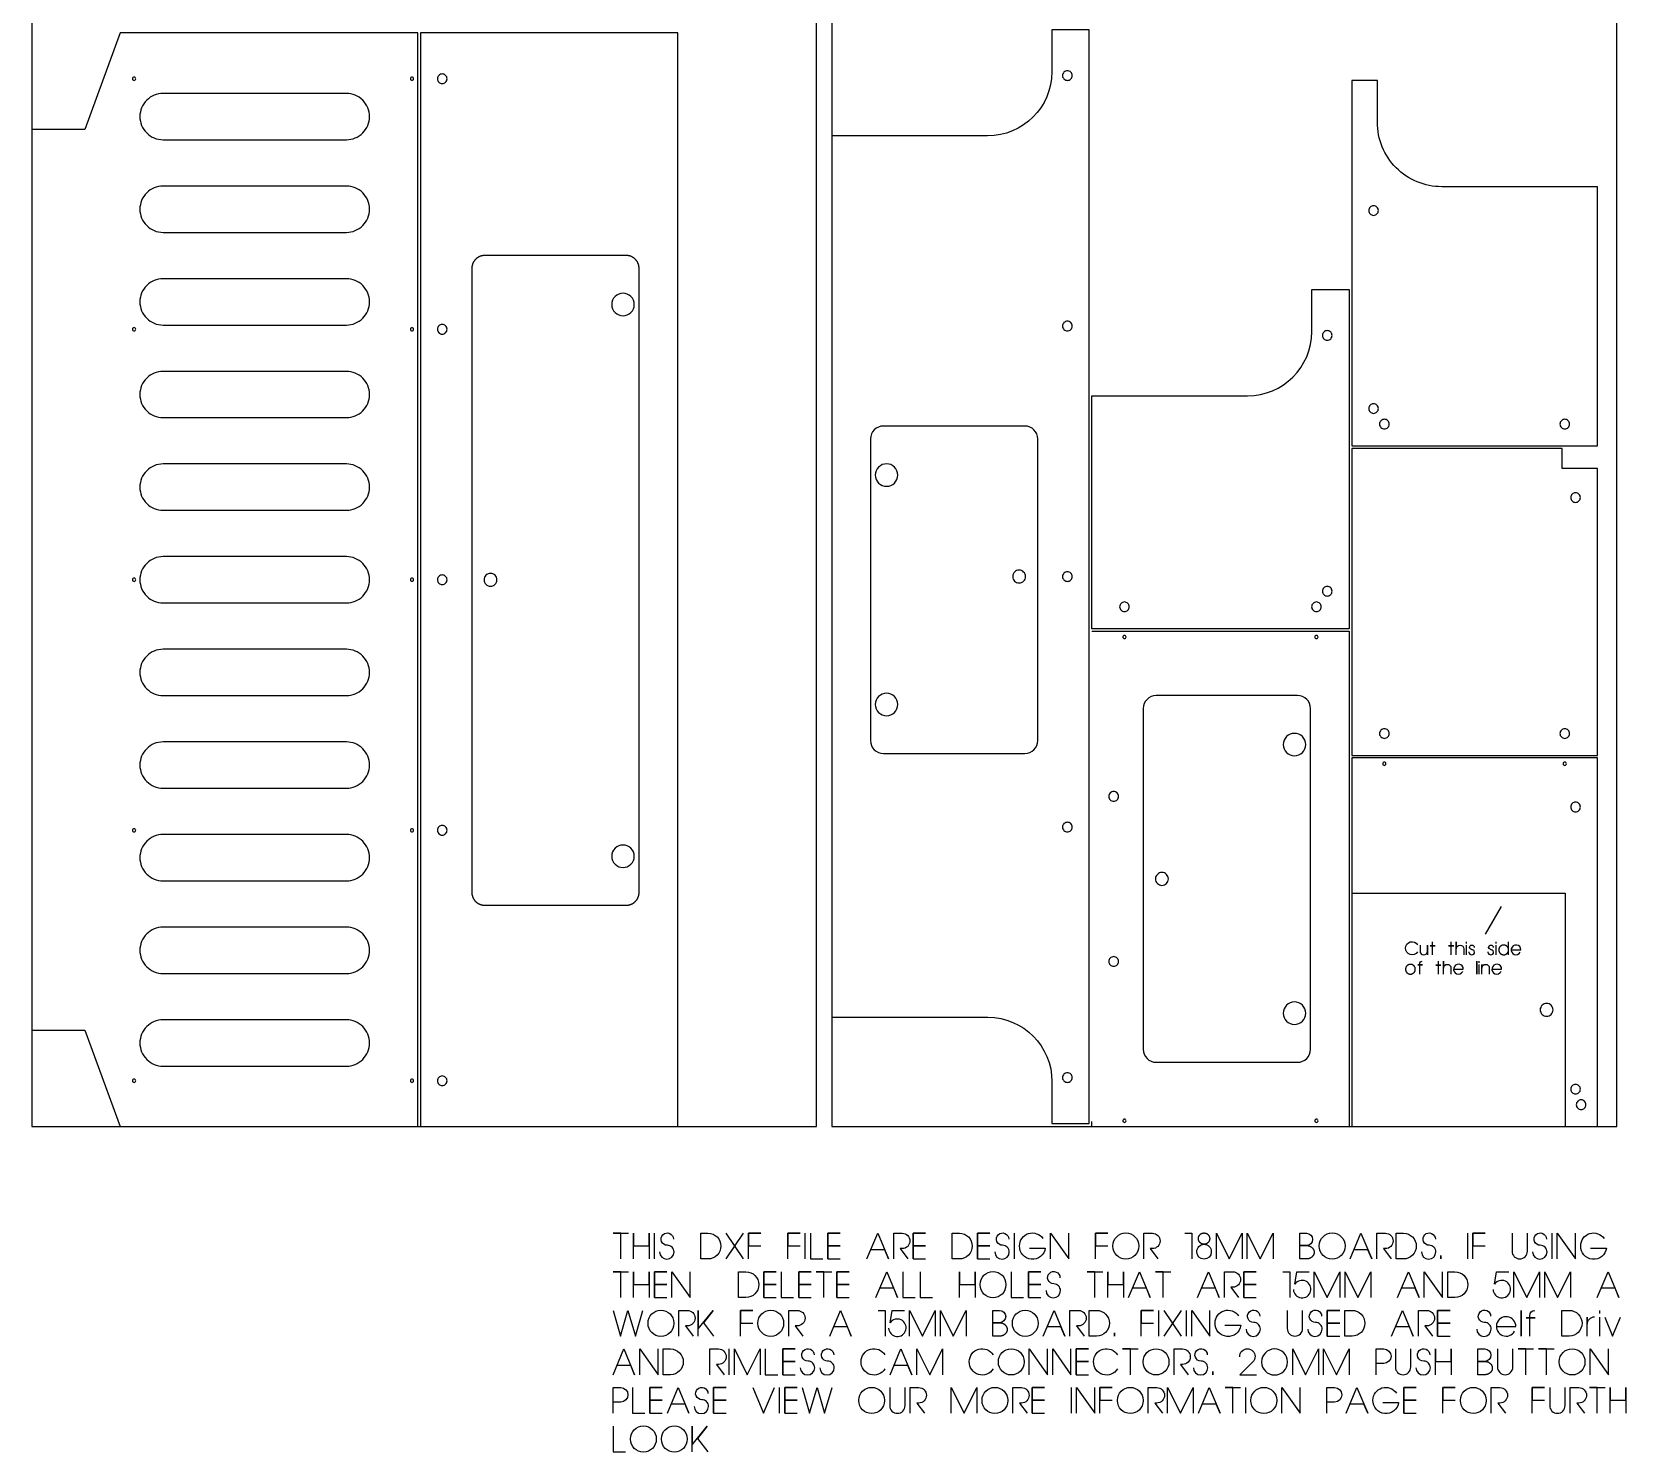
# Model space of a CAD drawing. Extents: x -767 to 4985, y -506 to 2808.
# Drawn here: x 0 to 2472, y -506 to 1702 of the extents above; entities that cross this region are included whole.
import ezdxf

# ---------------------------------------------------------------- set-up
doc = ezdxf.new("R2010")
doc.units = 0
doc.layers.add('DEFAULT_LAYER', color=1, linetype='CONTINUOUS')
doc.layers.add('T5_LOGOLAYER_21', color=18, linetype='CONTINUOUS')

msp = doc.modelspace()

# ---------------------------------------------------------------- linework, layer by layer
at = {"layer": 'DEFAULT_LAYER'}
for points in [[(0, 0), (1220, 0), (1220, 2440), (0, 2440)], [(1243.7, 0), (2463.7, 0), (2463.7, 2440), (1243.7, 2440)], [(137.5, 0), (600, 0), (600, 1700), (137.5, 1700), (82.5, 1550), (0, 1550), (0, 150), (82.5, 150)], [(1004, 0), (1004.1, 1700), (604.1, 1700), (604.1, 0)], [(684, 364.1), (684, 363.6), (684, 363.1), (684.1, 362.5), (684.1, 362), (684.2, 361.5), (684.2, 361), (684.3, 360.5), (684.4, 360.1), (684.5, 359.6), (684.6, 359.1), (684.8, 358.6), (684.9, 358.1), (685.1, 357.7), (685.2, 357.2), (685.4, 356.7), (685.6, 356.3), (685.8, 355.9), (686, 355.4), (686.2, 355), (686.4, 354.5), (686.7, 354.1), (686.9, 353.7), (687.2, 353.3), (687.4, 352.9), (687.7, 352.5), (688, 352.1), (688.3, 351.7), (688.6, 351.4), (688.9, 351), (689.2, 350.6), (689.5, 350.3), (689.9, 349.9), (690.2, 349.6), (690.6, 349.3), (690.9, 349), (691.3, 348.6), (691.7, 348.3), (692, 348.1), (692.4, 347.8), (692.8, 347.5), (693.2, 347.2), (693.6, 347), (694, 346.7), (694.5, 346.5), (694.9, 346.3), (695.3, 346.1), (695.8, 345.8), (696.2, 345.7), (696.7, 345.5), (697.1, 345.3), (697.6, 345.1), (698.1, 345), (698.5, 344.8), (699, 344.7), (699.5, 344.6), (700, 344.5), (700.5, 344.4), (701, 344.3), (701.5, 344.2), (702, 344.2), (702.5, 344.1), (703, 344.1), (703.5, 344.1), (704, 344.1), (924, 344.1), (924.5, 344.1), (925, 344.1), (925.5, 344.1), (926, 344.2), (926.5, 344.2), (927, 344.3), (927.5, 344.4), (928, 344.5), (928.5, 344.6), (929, 344.7), (929.5, 344.8), (929.9, 345), (930.4, 345.1), (930.9, 345.3), (931.3, 345.5), (931.8, 345.7), (932.2, 345.8), (932.7, 346.1), (933.1, 346.3), (933.5, 346.5), (934, 346.7), (934.4, 347), (934.8, 347.2), (935.2, 347.5), (935.6, 347.8), (936, 348.1), (936.3, 348.3), (936.7, 348.6), (937.1, 349), (937.4, 349.3), (937.8, 349.6), (938.1, 349.9), (938.5, 350.3), (938.8, 350.6), (939.1, 351), (939.4, 351.4), (939.7, 351.7), (940, 352.1), (940.3, 352.5), (940.6, 352.9), (940.8, 353.3), (941.1, 353.7), (941.4, 354.1), (941.6, 354.5), (941.8, 355), (942, 355.4), (942.2, 355.9), (942.4, 356.3), (942.6, 356.7), (942.8, 357.2), (942.9, 357.7), (943.1, 358.1), (943.2, 358.6), (943.4, 359.1), (943.5, 359.6), (943.6, 360.1), (943.7, 360.5), (943.8, 361), (943.8, 361.5), (943.9, 362), (943.9, 362.5), (944, 363.1), (944, 363.6), (944, 364.1), (944, 1334.1), (944, 1334.6), (944, 1335.1), (943.9, 1335.6), (943.9, 1336.1), (943.8, 1336.6), (943.8, 1337.1), (943.7, 1337.6), (943.6, 1338.1), (943.5, 1338.6), (943.4, 1339.1), (943.2, 1339.6), (943.1, 1340), (942.9, 1340.5), (942.8, 1341), (942.6, 1341.4), (942.4, 1341.9), (942.2, 1342.3), (942, 1342.8), (941.8, 1343.2), (941.6, 1343.6), (941.4, 1344), (941.1, 1344.5), (940.8, 1344.9), (940.6, 1345.3), (940.3, 1345.7), (940, 1346), (939.7, 1346.4), (939.4, 1346.8), (939.1, 1347.2), (938.8, 1347.5), (938.5, 1347.9), (938.1, 1348.2), (937.8, 1348.6), (937.4, 1348.9), (937.1, 1349.2), (936.7, 1349.5), (936.3, 1349.8), (936, 1350.1), (935.6, 1350.4), (935.2, 1350.7), (934.8, 1350.9), (934.4, 1351.2), (934, 1351.4), (933.5, 1351.7), (933.1, 1351.9), (932.7, 1352.1), (932.2, 1352.3), (931.8, 1352.5), (931.3, 1352.7), (930.9, 1352.9), (930.4, 1353), (929.9, 1353.2), (929.5, 1353.3), (929, 1353.5), (928.5, 1353.6), (928, 1353.7), (927.5, 1353.8), (927, 1353.9), (926.5, 1353.9), (926, 1354), (925.5, 1354), (925, 1354.1), (924.5, 1354.1), (924, 1354.1), (704, 1354.1), (703.5, 1354.1), (703, 1354.1), (702.5, 1354), (702, 1354), (701.5, 1353.9), (701, 1353.9), (700.5, 1353.8), (700, 1353.7), (699.5, 1353.6), (699, 1353.5), (698.5, 1353.3), (698.1, 1353.2), (697.6, 1353), (697.1, 1352.9), (696.7, 1352.7), (696.2, 1352.5), (695.8, 1352.3), (695.3, 1352.1), (694.9, 1351.9), (694.5, 1351.7), (694, 1351.4), (693.6, 1351.2), (693.2, 1350.9), (692.8, 1350.7), (692.4, 1350.4), (692, 1350.1), (691.7, 1349.8), (691.3, 1349.5), (690.9, 1349.2), (690.6, 1348.9), (690.2, 1348.6), (689.9, 1348.2), (689.5, 1347.9), (689.2, 1347.5), (688.9, 1347.2), (688.6, 1346.8), (688.3, 1346.4), (688, 1346), (687.7, 1345.7), (687.4, 1345.3), (687.2, 1344.9), (686.9, 1344.5), (686.7, 1344), (686.4, 1343.6), (686.2, 1343.2), (686, 1342.8), (685.8, 1342.3), (685.6, 1341.9), (685.4, 1341.4), (685.2, 1341), (685.1, 1340.5), (684.9, 1340), (684.8, 1339.6), (684.6, 1339.1), (684.5, 1338.6), (684.4, 1338.1), (684.3, 1337.6), (684.2, 1337.1), (684.2, 1336.6), (684.1, 1336.1), (684.1, 1335.6), (684, 1335.1), (684, 1334.6), (684, 1334.1)], [(2433.7, 577), (2433.7, 1023), (2378.7, 1023), (2378.7, 1054), (2051.7, 1054), (2051.7, 577)], [(2051.7, 0), (2433.7, 0), (2433.7, 573), (2051.7, 573)]]:
    msp.add_lwpolyline(points, close=True, dxfattribs=at)
for points in [[(1243.7, 170), (1486.2, 170, -0.413286), (1585.8, 69.9), (1585.7, 5), (1643.7, 5), (1643.7, 1705), (1585.7, 1705), (1585.7, 1639.4, -0.412508), (1485.7, 1540), (1243.7, 1540)], [(638, 1636.3, 0.414214), (630.5, 1628.8, 0.414214), (638, 1621.3, 0.414214), (645.5, 1628.8, 0.414214)], [(1609.7, 1641.3, 0.414214), (1602.2, 1633.8, 0.414214), (1609.7, 1626.3, 0.414214), (1617.2, 1633.8, 0.414214)], [(159, 1631.3, 0.414214), (156.5, 1628.8, 0.414214), (159, 1626.3, 0.414214), (161.5, 1628.8, 0.414214)], [(591, 1631.3, 0.414214), (588.5, 1628.8, 0.414214), (591, 1626.3, 0.414214), (593.5, 1628.8, 0.414214)], [(2051.7, 1058), (2433.7, 1058), (2433.7, 1461), (2191.7, 1461, -0.415276), (2091.7, 1561.4), (2091.7, 1626), (2051.7, 1626)], [(204, 1606, 0.414214), (168, 1570, 0.414214), (204, 1534), (489, 1534, 0.414214), (525, 1570, 0.414214), (489, 1606)], [(204, 1462, 0.414214), (168, 1426, 0.414214), (204, 1390), (489, 1390, 0.414214), (525, 1426, 0.414214), (489, 1462)], [(2085.7, 1431.5, 0.414214), (2078.2, 1424, 0.414214), (2085.7, 1416.5, 0.414214), (2093.2, 1424, 0.414214)], [(204, 1318, 0.414214), (168, 1282, 0.414214), (204, 1246), (489, 1246, 0.414214), (525, 1282, 0.414214), (489, 1318)], [(919, 1295.3, 0.414214), (901.5, 1277.8, 0.414214), (919, 1260.3, 0.414214), (936.5, 1277.8, 0.414214)], [(159, 1241.9, 0.414214), (156.5, 1239.4, 0.414214), (159, 1236.9, 0.414214), (161.5, 1239.4, 0.414214)], [(591, 1241.9, 0.414214), (588.5, 1239.4, 0.414214), (591, 1236.9, 0.414214), (593.5, 1239.4, 0.414214)], [(638, 1246.9, 0.414214), (630.5, 1239.4, 0.414214), (638, 1231.9, 0.414214), (645.5, 1239.4, 0.414214)], [(1609.7, 1251.9, 0.414214), (1602.2, 1244.4, 0.414214), (1609.7, 1236.9, 0.414214), (1617.2, 1244.4, 0.414214)], [(2013.7, 1237.3, 0.414214), (2006.2, 1229.8, 0.414214), (2013.7, 1222.3, 0.414214), (2021.2, 1229.8, 0.414214)], [(204, 1174, 0.414214), (168, 1138, 0.414214), (204, 1102), (489, 1102, 0.414214), (525, 1138, 0.414214), (489, 1174)], [(2085.7, 1123.7, 0.414214), (2078.2, 1116.2, 0.414214), (2085.7, 1108.7, 0.414214), (2093.2, 1116.2, 0.414214)], [(1303.7, 600, 0.414214), (1323.7, 580), (1543.7, 580, 0.414214), (1563.7, 600), (1563.7, 1069, 0.414214), (1543.7, 1089), (1323.7, 1089, 0.414214), (1303.7, 1069)], [(2102.5, 1099.5, 0.414214), (2095, 1092, 0.414214), (2102.5, 1084.5, 0.414214), (2110, 1092, 0.414214)], [(2382.9, 1099.5, 0.414214), (2375.4, 1092, 0.414214), (2382.9, 1084.5, 0.414214), (2390.4, 1092, 0.414214)], [(204, 1030, 0.414214), (168, 994, 0.414214), (204, 958), (489, 958, 0.414214), (525, 994, 0.414214), (489, 1030)], [(1328.7, 1030.3, 0.414214), (1311.2, 1012.8, 0.414214), (1328.7, 995.3, 0.414214), (1346.2, 1012.8, 0.414214)], [(2399.7, 985.3, 0.414214), (2392.2, 977.8, 0.414214), (2399.7, 970.3, 0.414214), (2407.2, 977.8, 0.414214)], [(204, 886, 0.414214), (168, 850, 0.414214), (204, 814), (489, 814, 0.414214), (525, 850, 0.414214), (489, 886)], [(159, 852.5, 0.414214), (156.5, 850, 0.414214), (159, 847.5, 0.414214), (161.5, 850, 0.414214)], [(591, 852.5, 0.414214), (588.5, 850, 0.414214), (591, 847.5, 0.414214), (593.5, 850, 0.414214)], [(638, 857.5, 0.414214), (630.5, 850, 0.414214), (638, 842.5, 0.414214), (645.5, 850, 0.414214)], [(713, 860, 0.414214), (703, 850, 0.414214), (713, 840, 0.414214), (723, 850, 0.414214)], [(1534.7, 865, 0.414214), (1524.7, 855, 0.414214), (1534.7, 845, 0.414214), (1544.7, 855, 0.414214)], [(1609.7, 862.5, 0.414214), (1602.2, 855, 0.414214), (1609.7, 847.5, 0.414214), (1617.2, 855, 0.414214)], [(2013.7, 839.7, 0.414214), (2006.2, 832.2, 0.414214), (2013.7, 824.7, 0.414214), (2021.2, 832.2, 0.414214)], [(1698.5, 815.5, 0.414214), (1691, 808, 0.414214), (1698.5, 800.5, 0.414214), (1706, 808, 0.414214)], [(1996.9, 815.5, 0.414214), (1989.4, 808, 0.414214), (1996.9, 800.5, 0.414214), (2004.4, 808, 0.414214)], [(204, 742, 0.414214), (168, 706, 0.414214), (204, 670), (489, 670, 0.414214), (525, 706, 0.414214), (489, 742)], [(1698.5, 763.5, 0.414214), (1696, 761, 0.414214), (1698.5, 758.5, 0.414214), (1701, 761, 0.414214)], [(1996.9, 763.5, 0.414214), (1994.4, 761, 0.414214), (1996.9, 758.5, 0.414214), (1999.4, 761, 0.414214)], [(1328.7, 673.7, 0.414214), (1311.2, 656.2, 0.414214), (1328.7, 638.7, 0.414214), (1346.2, 656.2, 0.414214)], [(1727.7, 120, 0.414214), (1747.7, 100), (1967.7, 100, 0.414214), (1987.7, 120), (1987.7, 650, 0.414214), (1967.7, 670), (1747.7, 670, 0.414214), (1727.7, 650)], [(2102.5, 618.5, 0.414214), (2095, 611, 0.414214), (2102.5, 603.5, 0.414214), (2110, 611, 0.414214)], [(2382.9, 618.5, 0.414214), (2375.4, 611, 0.414214), (2382.9, 603.5, 0.414214), (2390.4, 611, 0.414214)], [(204, 598, 0.414214), (168, 562, 0.414214), (204, 526), (489, 526, 0.414214), (525, 562, 0.414214), (489, 598)], [(1962.7, 611.3, 0.414214), (1945.2, 593.8, 0.414214), (1962.7, 576.3, 0.414214), (1980.2, 593.8, 0.414214)], [(2102.5, 566.5, 0.414214), (2100, 564, 0.414214), (2102.5, 561.5, 0.414214), (2105, 564, 0.414214)], [(2382.9, 566.5, 0.414214), (2380.4, 564, 0.414214), (2382.9, 561.5, 0.414214), (2385.4, 564, 0.414214)], [(1681.7, 520.8, 0.414214), (1674.2, 513.3, 0.414214), (1681.7, 505.8, 0.414214), (1689.2, 513.3, 0.414214)], [(2399.7, 504.3, 0.414214), (2392.2, 496.8, 0.414214), (2399.7, 489.3, 0.414214), (2407.2, 496.8, 0.414214)], [(1609.7, 473.1, 0.414214), (1602.2, 465.6, 0.414214), (1609.7, 458.1, 0.414214), (1617.2, 465.6, 0.414214)], [(159, 463.1, 0.414214), (156.5, 460.6, 0.414214), (159, 458.1, 0.414214), (161.5, 460.6, 0.414214)], [(204, 454, 0.414214), (168, 418, 0.414214), (204, 382), (489, 382, 0.414214), (525, 418, 0.414214), (489, 454)], [(591, 463.1, 0.414214), (588.5, 460.6, 0.414214), (591, 458.1, 0.414214), (593.5, 460.6, 0.414214)], [(638, 468.1, 0.414214), (630.5, 460.6, 0.414214), (638, 453.1, 0.414214), (645.5, 460.6, 0.414214)], [(919, 437.7, 0.414214), (901.5, 420.2, 0.414214), (919, 402.7, 0.414214), (936.5, 420.2, 0.414214)], [(1756.7, 395, 0.414214), (1746.7, 385, 0.414214), (1756.7, 375, 0.414214), (1766.7, 385, 0.414214)], [(204, 310, 0.414214), (168, 274, 0.414214), (204, 238), (489, 238, 0.414214), (525, 274, 0.414214), (489, 310)], [(1681.7, 264.2, 0.414214), (1674.2, 256.7, 0.414214), (1681.7, 249.2, 0.414214), (1689.2, 256.7, 0.414214)], [(1962.7, 193.7, 0.414214), (1945.2, 176.2, 0.414214), (1962.7, 158.7, 0.414214), (1980.2, 176.2, 0.414214)], [(2364.7, 181.5, 0.414214), (2354.7, 191.5, 0.414214), (2344.7, 181.5, 0.414214), (2354.7, 171.5, 0.414214)], [(204, 166, 0.414214), (168, 130, 0.414214), (204, 94), (489, 94, 0.414214), (525, 130, 0.414214), (489, 166)], [(638, 78.7, 0.414214), (630.5, 71.2, 0.414214), (638, 63.7, 0.414214), (645.5, 71.2, 0.414214)], [(1609.7, 83.7, 0.414214), (1602.2, 76.2, 0.414214), (1609.7, 68.7, 0.414214), (1617.2, 76.2, 0.414214)], [(159, 73.7, 0.414214), (156.5, 71.2, 0.414214), (159, 68.7, 0.414214), (161.5, 71.2, 0.414214)], [(591, 73.7, 0.414214), (588.5, 71.2, 0.414214), (591, 68.7, 0.414214), (593.5, 71.2, 0.414214)], [(2399.7, 65.7, 0.414214), (2392.2, 58.2, 0.414214), (2399.7, 50.7, 0.414214), (2407.2, 58.2, 0.414214)], [(2408.3, 41.5, 0.414214), (2400.8, 34, 0.414214), (2408.3, 26.5, 0.414214), (2415.8, 34, 0.414214)], [(1698.5, 11.5, 0.414214), (1696, 9, 0.414214), (1698.5, 6.5, 0.414214), (1701, 9, 0.414214)], [(1996.9, 11.5, 0.414214), (1994.4, 9, 0.414214), (1996.9, 6.5, 0.414214), (1999.4, 9, 0.414214)]]:
    msp.add_lwpolyline(points, format="xyb", close=True, dxfattribs=at)
for points in [[(1647.7, 770), (2047.7, 770), (2047.7, 0)], [(2051.7, 363), (2383.7, 363), (2383.7, 0)], [(1647.7, 0), (1647.7, 8)]]:
    msp.add_lwpolyline(points, dxfattribs=at)
at = {"layer": 'T5_LOGOLAYER_21'}
for points in [[(2047.7, 774), (1647.7, 774), (1647.9, 1136), (1889.7, 1136, 0.412989), (1989.7, 1235.6), (1989.8, 1301), (2047.7, 1301)], [(1039.9, -205.7), (1039.9, -165.7), (1051.1, -165.7, -1), (1051.1, -205.7)], [(1430.6, -205.7), (1430.6, -165.7), (1441.8, -165.7, -1), (1441.8, -205.7)], [(1720.6, -186.1, -1), (1680.6, -186.1), (1680.6, -185.3, -1), (1720.6, -185.3)], [(1971, -205.7), (1971, -165.7), (1981.4, -165.7, -1), (1981.4, -184.9), (1971, -184.9), (1981.4, -184.9), (1982, -184.9), (1982.6, -185), (1983.2, -185), (1983.8, -185.1), (1984.4, -185.2), (1985, -185.4), (1985.5, -185.5), (1986.1, -185.7), (1986.6, -185.9), (1987.1, -186.2), (1987.6, -186.4), (1988.1, -186.7), (1988.5, -187), (1989, -187.3), (1989.4, -187.6), (1989.8, -188), (1990.2, -188.3), (1990.6, -188.7), (1991, -189.1), (1991.3, -189.5), (1991.6, -189.9), (1991.9, -190.4), (1992.2, -190.8), (1992.4, -191.3), (1992.6, -191.7), (1992.8, -192.2), (1993, -192.7), (1993.1, -193.2), (1993.2, -193.7), (1993.3, -194), (1993.3, -194.2), (1993.3, -194.5), (1993.3, -194.8), (1993.3, -195), (1993.3, -195.3), (1993.3, -195.6), (1993.3, -195.8), (1993.3, -196.1), (1993.3, -196.4), (1993.3, -196.6), (1993.2, -196.9), (1993.1, -197.4), (1993, -197.9), (1992.8, -198.4), (1992.6, -198.9), (1992.4, -199.4), (1992.2, -199.8), (1991.9, -200.3), (1991.6, -200.7), (1991.3, -201.1), (1991, -201.5), (1990.6, -201.9), (1990.2, -202.3), (1989.8, -202.7), (1989.4, -203), (1989, -203.3), (1988.5, -203.6), (1988.1, -203.9), (1987.6, -204.2), (1987.1, -204.5), (1986.6, -204.7), (1986.1, -204.9), (1985.5, -205.1), (1985, -205.2), (1984.4, -205.4), (1983.8, -205.5), (1983.2, -205.6), (1982.6, -205.7), (1982, -205.7), (1981.4, -205.7)], [(2041.3, -186.1, -1), (2001.3, -186.1), (2001.3, -185.3, -1), (2041.3, -185.3)], [(2120.9, -205.7), (2120.9, -165.7), (2132.1, -165.7, -1), (2132.1, -205.7)], [(1822.2, -182.9, -0.414286), (1833.4, -194.1), (1833.4, -194.9, -1), (1811, -194.9), (1811, -194.1, -0.414286)], [(1098.7, -265.7), (1098.7, -225.7), (1109.9, -225.7, -1), (1109.9, -265.7)], [(1514.2, -246.1, -1), (1474.2, -246.1), (1474.2, -245.3, -1), (1514.2, -245.3)], [(2201, -265.7), (2201, -225.7), (2212.2, -225.7, -1), (2212.2, -265.7)], [(997.9, -306.1, -1), (957.9, -306.1), (957.9, -305.3, -1), (997.9, -305.3)], [(1168.7, -306.1, -1), (1128.7, -306.1), (1128.7, -305.3, -1), (1168.7, -305.3)], [(1493.9, -325.7), (1493.9, -285.7), (1504.3, -285.7, -1), (1504.3, -304.9), (1493.9, -304.9), (1504.3, -304.9), (1504.9, -304.9), (1505.5, -305), (1506.1, -305), (1506.7, -305.1), (1507.2, -305.2), (1507.8, -305.4), (1508.4, -305.5), (1508.9, -305.7), (1509.4, -305.9), (1509.9, -306.2), (1510.4, -306.4), (1510.9, -306.7), (1511.4, -307), (1511.9, -307.3), (1512.3, -307.6), (1512.7, -308), (1513.1, -308.3), (1513.5, -308.7), (1513.8, -309.1), (1514.2, -309.5), (1514.5, -309.9), (1514.8, -310.4), (1515, -310.8), (1515.3, -311.3), (1515.5, -311.7), (1515.7, -312.2), (1515.8, -312.7), (1516, -313.2), (1516.1, -313.7), (1516.1, -314), (1516.1, -314.2), (1516.2, -314.5), (1516.2, -314.8), (1516.2, -315), (1516.2, -315.3), (1516.2, -315.6), (1516.2, -315.8), (1516.2, -316.1), (1516.1, -316.4), (1516.1, -316.6), (1516.1, -316.9), (1516, -317.4), (1515.8, -317.9), (1515.7, -318.4), (1515.5, -318.9), (1515.3, -319.4), (1515, -319.8), (1514.8, -320.3), (1514.5, -320.7), (1514.2, -321.1), (1513.8, -321.5), (1513.5, -321.9), (1513.1, -322.3), (1512.7, -322.7), (1512.3, -323), (1511.9, -323.3), (1511.4, -323.6), (1510.9, -323.9), (1510.4, -324.2), (1509.9, -324.5), (1509.4, -324.7), (1508.9, -324.9), (1508.4, -325.1), (1507.8, -325.2), (1507.2, -325.4), (1506.7, -325.5), (1506.1, -325.6), (1505.5, -325.7), (1504.9, -325.7), (1504.3, -325.7)], [(1564.2, -306.1, -1), (1524.2, -306.1), (1524.2, -305.3, -1), (1564.2, -305.3)], [(1643.8, -325.7), (1643.8, -285.7), (1655, -285.7, -1), (1655, -325.7)], [(2041, -325.7), (2041, -285.7), (2052.2, -285.7, -1), (2052.2, -325.7)], [(2378.5, -325.7), (2378.5, -285.7), (2389.7, -285.7, -1), (2389.7, -325.7)], [(981.5, -385.7), (981.5, -345.7), (992.7, -345.7, -1), (992.7, -385.7)], [(1542.5, -366.1, -1), (1502.5, -366.1), (1502.5, -365.3, -1), (1542.5, -365.3)], [(1767.6, -366.1, -1), (1727.6, -366.1), (1727.6, -365.3, -1), (1767.6, -365.3)], [(1931.6, -386.1), (1932, -386.1, 0.413333), (1952, -366.1), (1952, -365.7, 0.413333), (1932, -345.7), (1931.6, -345.7, 0.413333), (1911.6, -365.7), (1911.6, -366.1, 0.413333)], [(2248, -385.7), (2248, -345.7), (2258.4, -345.7, -1), (2258.4, -364.9), (2248, -364.9), (2258.4, -364.9), (2259, -364.9), (2259.6, -365), (2260.2, -365), (2260.8, -365.1), (2261.4, -365.2), (2261.9, -365.4), (2262.5, -365.5), (2263, -365.7), (2263.6, -365.9), (2264.1, -366.2), (2264.6, -366.4), (2265.1, -366.7), (2265.5, -367), (2266, -367.3), (2266.4, -367.6), (2266.8, -368), (2267.2, -368.3), (2267.6, -368.7), (2268, -369.1), (2268.3, -369.5), (2268.6, -369.9), (2268.9, -370.4), (2269.2, -370.8), (2269.4, -371.3), (2269.6, -371.7), (2269.8, -372.2), (2270, -372.7), (2270.1, -373.2), (2270.2, -373.7), (2270.2, -374), (2270.3, -374.2), (2270.3, -374.5), (2270.3, -374.8), (2270.3, -375), (2270.3, -375.3), (2270.3, -375.6), (2270.3, -375.8), (2270.3, -376.1), (2270.3, -376.4), (2270.2, -376.6), (2270.2, -376.9), (2270.1, -377.4), (2270, -377.9), (2269.8, -378.4), (2269.6, -378.9), (2269.4, -379.4), (2269.2, -379.8), (2268.9, -380.3), (2268.6, -380.7), (2268.3, -381.1), (2268, -381.5), (2267.6, -381.9), (2267.2, -382.3), (2266.8, -382.7), (2266.4, -383), (2266, -383.3), (2265.5, -383.6), (2265.1, -383.9), (2264.6, -384.2), (2264.1, -384.5), (2263.6, -384.7), (2263, -384.9), (2262.5, -385.1), (2261.9, -385.2), (2261.4, -385.4), (2260.8, -385.5), (2260.2, -385.6), (2259.6, -385.7), (2259, -385.7), (2258.4, -385.7)], [(2414.3, -366.1, -1), (2374.3, -366.1), (2374.3, -365.3, -1), (2414.3, -365.3)], [(1325.5, -426.1, -1), (1285.5, -426.1), (1285.5, -425.3, -1), (1325.5, -425.3)], [(1517.1, -426.1, -1), (1477.1, -426.1), (1477.1, -425.3, -1), (1517.1, -425.3)], [(1727.5, -426.1, -1), (1687.5, -426.1), (1687.5, -425.3, -1), (1727.5, -425.3)], [(1935.1, -426.1, -1), (1895.1, -426.1), (1895.1, -425.3, -1), (1935.1, -425.3)], [(2260.7, -426.1, -1), (2220.7, -426.1), (2220.7, -425.3, -1), (2260.7, -425.3)], [(970.7, -486.1, -1), (930.7, -486.1), (930.7, -485.3, -1), (970.7, -485.3)], [(1018.7, -486.1, -1), (978.7, -486.1), (978.7, -485.3, -1), (1018.7, -485.3)]]:
    msp.add_lwpolyline(points, format="xyb", close=True, dxfattribs=at)
for points in [[(2284, 342.3), (2259, 299)], [(2177.5, 267.2), (2177.5, 281.2), (2173.5, 281.2), (2181.5, 281.2), (2177.5, 281.2), (2177.5, 287.2)], [(2206.3, 267.2), (2206.3, 281.2), (2202.3, 281.2), (2210.3, 281.2), (2206.3, 281.2), (2206.3, 287.2)], [(2229.9, 284.8), (2229.9, 287.2)], [(2229.9, 267.2), (2229.9, 282)], [(2276.3, 284.8), (2276.3, 287.2)], [(2276.3, 267.2), (2276.3, 282)], [(2295.5, 267.2), (2295.5, 274.6), (2295.5, 275), (2295.5, 275.4), (2295.4, 275.8), (2295.4, 276.1), (2295.3, 276.5), (2295.2, 276.9), (2295.1, 277.2), (2294.9, 277.6), (2294.8, 277.9), (2294.6, 278.2), (2294.4, 278.6), (2294.2, 278.9), (2294, 279.2), (2293.8, 279.5), (2293.6, 279.7), (2293.3, 280), (2293, 280.2), (2292.8, 280.5), (2292.5, 280.7), (2292.2, 280.9), (2291.9, 281.1), (2291.6, 281.3), (2291.2, 281.5), (2290.9, 281.6), (2290.5, 281.8), (2290.2, 281.9), (2289.8, 282), (2289.5, 282.1), (2289.1, 282.1), (2288.7, 282.2), (2288.3, 282.2), (2287.9, 282.2), (2287.5, 282.2), (2287.2, 282.2), (2286.8, 282.1), (2286.4, 282.1), (2286, 282), (2285.7, 281.9), (2285.3, 281.8), (2285, 281.6), (2284.6, 281.5), (2284.3, 281.3), (2284, 281.1), (2283.7, 280.9), (2283.4, 280.7), (2283.1, 280.5), (2282.8, 280.2), (2282.6, 280), (2282.3, 279.7), (2282.1, 279.5), (2281.8, 279.2), (2281.6, 278.9), (2281.4, 278.6), (2281.3, 278.2), (2281.1, 277.9), (2280.9, 277.6), (2280.8, 277.2), (2280.7, 276.9), (2280.6, 276.5), (2280.5, 276.1), (2280.4, 275.8), (2280.4, 275.4), (2280.3, 275), (2280.3, 274.6), (2280.3, 274.2), (2280.4, 273.8), (2280.4, 273.5), (2280.5, 273.1), (2280.6, 272.7), (2280.7, 272.4), (2280.8, 272), (2280.9, 271.7), (2281.1, 271.3), (2281.3, 271), (2281.4, 270.7), (2281.6, 270.4), (2281.8, 270.1), (2282.1, 269.8), (2282.3, 269.5), (2282.6, 269.2), (2282.8, 269), (2283.1, 268.8), (2283.4, 268.5), (2283.7, 268.3), (2284, 268.1), (2284.3, 267.9), (2284.6, 267.8), (2285, 267.6), (2285.3, 267.5), (2285.7, 267.4), (2286, 267.3), (2286.4, 267.2), (2286.8, 267.1), (2287.2, 267.1), (2287.5, 267), (2287.9, 267), (2288.3, 267), (2288.7, 267.1), (2289.1, 267.1), (2289.5, 267.2), (2289.8, 267.3), (2290.2, 267.4), (2290.5, 267.5), (2290.9, 267.6), (2291.2, 267.8), (2291.6, 267.9), (2291.9, 268.1), (2292.2, 268.3), (2292.5, 268.5), (2292.8, 268.8), (2293, 269), (2293.3, 269.2), (2293.6, 269.5), (2293.8, 269.8), (2294, 270.1), (2294.2, 270.4), (2294.4, 270.7), (2294.6, 271), (2294.8, 271.3), (2294.9, 271.7), (2295.1, 272), (2295.2, 272.4), (2295.3, 272.7), (2295.4, 273.1), (2295.4, 273.5), (2295.5, 273.8), (2295.5, 274.2), (2295.5, 274.6), (2295.5, 287.2)], [(2186.4, 237.2), (2186.4, 251.2), (2182.4, 251.2), (2190.4, 251.2), (2186.4, 251.2), (2186.4, 257.2)], [(2250, 254.8), (2250, 257.2)], [(2250, 237.2), (2250, 252)], [(915.5, -205.7), (915.5, -165.7), (903.5, -165.7), (927.5, -165.7)], [(935.5, -205.7), (935.5, -165.7), (935.5, -185.3), (959.9, -185.3), (959.9, -165.7), (959.9, -205.7)], [(967.9, -205.7), (967.9, -165.7)], [(1079, -165.7), (1105.8, -205.7)], [(1079.4, -205.7), (1106.2, -165.7)], [(1114.2, -205.7), (1114.2, -165.7), (1133.4, -165.7), (1114.2, -165.7), (1114.2, -185.3), (1133.4, -185.3)], [(1175, -205.7), (1175, -165.7), (1194.2, -165.7), (1175, -165.7), (1175, -185.3), (1194.2, -185.3)], [(1202.2, -205.7), (1202.2, -165.7)], [(1210.2, -165.7), (1210.2, -205.7), (1229.4, -205.7)], [(1237.4, -205.7), (1237.4, -165.7), (1256.6, -165.7), (1237.4, -165.7), (1237.4, -185.3), (1256.6, -185.3), (1237.4, -185.3), (1237.4, -205.7), (1256.6, -205.7)], [(1298.2, -205.7), (1315, -165.7), (1331.8, -205.7), (1325.8, -191.3), (1304.6, -191.3)], [(1369.8, -205.7), (1369.8, -165.7), (1389, -165.7), (1369.8, -165.7), (1369.8, -185.3), (1389, -185.3), (1369.8, -185.3), (1369.8, -205.7), (1389, -205.7)], [(1469.8, -205.7), (1469.8, -165.7), (1489, -165.7), (1469.8, -165.7), (1469.8, -185.3), (1489, -185.3), (1469.8, -185.3), (1469.8, -205.7), (1489, -205.7)], [(1527.4, -205.7), (1527.4, -165.7)], [(1583.4, -205.7), (1583.4, -165.7), (1611.8, -205.7), (1611.8, -165.7)], [(1653.4, -205.7), (1653.4, -165.7), (1672.6, -165.7), (1653.4, -165.7), (1653.4, -185.3), (1672.6, -185.3)], [(1792.2, -165.7), (1803, -165.7), (1803, -205.7)], [(1841.4, -205.7), (1841.4, -165.7), (1861.4, -205.7), (1881.4, -165.7), (1881.4, -205.7)], [(1889.4, -205.7), (1889.4, -165.7), (1909.4, -205.7), (1929.4, -165.7), (1929.4, -205.7)], [(2049.3, -205.7), (2066.1, -165.7), (2082.9, -205.7), (2076.9, -191.3), (2055.7, -191.3)], [(2232.1, -205.7), (2232.1, -165.7)], [(2240.1, -205.7), (2240.1, -165.7), (2259.3, -165.7), (2240.1, -165.7), (2240.1, -185.3), (2259.3, -185.3)], [(2363.3, -205.7), (2363.3, -165.7)], [(2371.3, -205.7), (2371.3, -165.7), (2399.7, -205.7), (2399.7, -165.7)], [(915.5, -265.7), (915.5, -225.7), (903.5, -225.7), (927.5, -225.7)], [(935.5, -265.7), (935.5, -225.7), (935.5, -245.3), (959.9, -245.3), (959.9, -225.7), (959.9, -265.7)], [(967.9, -265.7), (967.9, -225.7), (987.1, -225.7), (967.9, -225.7), (967.9, -245.3), (987.1, -245.3), (967.9, -245.3), (967.9, -265.7), (987.1, -265.7)], [(995.1, -265.7), (995.1, -225.7), (1023.5, -265.7), (1023.5, -225.7)], [(1137.8, -265.7), (1137.8, -225.7), (1157, -225.7), (1137.8, -225.7), (1137.8, -245.3), (1157, -245.3), (1137.8, -245.3), (1137.8, -265.7), (1157, -265.7)], [(1165, -225.7), (1165, -265.7), (1184.2, -265.7)], [(1192.2, -265.7), (1192.2, -225.7), (1211.4, -225.7), (1192.2, -225.7), (1192.2, -245.3), (1211.4, -245.3), (1192.2, -245.3), (1192.2, -265.7), (1211.4, -265.7)], [(1231.4, -265.7), (1231.4, -225.7), (1219.4, -225.7), (1243.4, -225.7)], [(1251.4, -265.7), (1251.4, -225.7), (1270.6, -225.7), (1251.4, -225.7), (1251.4, -245.3), (1270.6, -245.3), (1251.4, -245.3), (1251.4, -265.7), (1270.6, -265.7)], [(1312.2, -265.7), (1329, -225.7), (1345.8, -265.7), (1339.8, -251.3), (1318.6, -251.3)], [(1353.8, -225.7), (1353.8, -265.7), (1373, -265.7)], [(1381, -225.7), (1381, -265.7), (1400.2, -265.7)], [(1441.8, -265.7), (1441.8, -225.7), (1441.8, -245.3), (1466.2, -245.3), (1466.2, -225.7), (1466.2, -265.7)], [(1522.2, -225.7), (1522.2, -265.7), (1541.4, -265.7)], [(1549.4, -265.7), (1549.4, -225.7), (1568.6, -225.7), (1549.4, -225.7), (1549.4, -245.3), (1568.6, -245.3), (1549.4, -245.3), (1549.4, -265.7), (1568.6, -265.7)], [(1652.6, -265.7), (1652.6, -225.7), (1640.6, -225.7), (1664.6, -225.7)], [(1672.6, -265.7), (1672.6, -225.7), (1672.6, -245.3), (1697, -245.3), (1697, -225.7), (1697, -265.7)], [(1705, -265.7), (1721.8, -225.7), (1738.6, -265.7), (1732.6, -251.3), (1711.4, -251.3)], [(1758.6, -265.7), (1758.6, -225.7), (1746.6, -225.7), (1770.6, -225.7)], [(1812.2, -265.7), (1829, -225.7), (1845.8, -265.7), (1839.8, -251.3), (1818.6, -251.3)], [(1883.8, -265.7), (1883.8, -225.7), (1903, -225.7), (1883.8, -225.7), (1883.8, -245.3), (1903, -245.3), (1883.8, -245.3), (1883.8, -265.7), (1903, -265.7)], [(1944.6, -225.7), (1955.4, -225.7), (1955.4, -265.7)], [(1993.4, -265.7), (1993.4, -225.7), (2013.4, -265.7), (2033.4, -225.7), (2033.4, -265.7)], [(2041.4, -265.7), (2041.4, -225.7), (2061.4, -265.7), (2081.4, -225.7), (2081.4, -265.7)], [(2123, -265.7), (2139.8, -225.7), (2156.6, -265.7), (2150.6, -251.3), (2129.4, -251.3)], [(2164.6, -265.7), (2164.6, -225.7), (2193, -265.7), (2193, -225.7)], [(2303.8, -265.7), (2303.8, -225.7), (2323.8, -265.7), (2343.8, -225.7), (2343.8, -265.7)], [(2351.8, -265.7), (2351.8, -225.7), (2371.8, -265.7), (2391.8, -225.7), (2391.8, -265.7)], [(2433.4, -265.7), (2450.2, -225.7), (2467, -265.7), (2461, -251.3), (2439.8, -251.3)], [(903.5, -285.7), (915.1, -325.7), (926.7, -285.7), (938.3, -325.7), (949.9, -285.7)], [(1035.9, -325.7), (1035.9, -285.7), (1035.9, -314.5), (1059.1, -285.7), (1043.9, -304.9), (1059.9, -325.7)], [(1101.5, -325.7), (1101.5, -285.7), (1120.7, -285.7), (1101.5, -285.7), (1101.5, -305.3), (1120.7, -305.3)], [(1240.3, -325.7), (1257.1, -285.7), (1273.9, -325.7), (1267.9, -311.3), (1246.7, -311.3)], [(1315.5, -285.7), (1326.3, -285.7), (1326.3, -325.7)], [(1364.3, -325.7), (1364.3, -285.7), (1384.3, -325.7), (1404.3, -285.7), (1404.3, -325.7)], [(1412.3, -325.7), (1412.3, -285.7), (1432.3, -325.7), (1452.3, -285.7), (1452.3, -325.7)], [(1572.2, -325.7), (1589, -285.7), (1605.8, -325.7), (1599.8, -311.3), (1578.6, -311.3)], [(1724.6, -325.7), (1724.6, -285.7), (1743.8, -285.7), (1724.6, -285.7), (1724.6, -305.3), (1743.8, -305.3)], [(1751.8, -325.7), (1751.8, -285.7)], [(1759.8, -285.7), (1786.6, -325.7)], [(1760.2, -325.7), (1787, -285.7)], [(1795, -325.7), (1795, -285.7)], [(1803, -325.7), (1803, -285.7), (1831.4, -325.7), (1831.4, -285.7)], [(2013.8, -325.7), (2013.8, -285.7), (2033, -285.7), (2013.8, -285.7), (2013.8, -305.3), (2033, -305.3), (2013.8, -305.3), (2013.8, -325.7), (2033, -325.7)], [(2113.7, -325.7), (2130.5, -285.7), (2147.3, -325.7), (2141.3, -311.3), (2120.1, -311.3)], [(2185.3, -325.7), (2185.3, -285.7), (2204.5, -285.7), (2185.3, -285.7), (2185.3, -305.3), (2204.5, -305.3), (2185.3, -305.3), (2185.3, -325.7), (2204.5, -325.7)], [(2437.3, -290.5), (2437.3, -285.7)], [(2437.3, -325.7), (2437.3, -296.1)], [(2445.3, -296.1), (2457.3, -325.7), (2469.3, -296.1)], [(903.5, -385.7), (920.3, -345.7), (937.1, -385.7), (931.1, -371.3), (909.9, -371.3)], [(945.1, -385.7), (945.1, -345.7), (973.5, -385.7), (973.5, -345.7)], [(1084.2, -385.7), (1084.2, -345.7)], [(1092.2, -385.7), (1092.2, -345.7), (1112.2, -385.7), (1132.2, -345.7), (1132.2, -385.7)], [(1140.2, -345.7), (1140.2, -385.7), (1159.4, -385.7)], [(1167.4, -385.7), (1167.4, -345.7), (1186.6, -345.7), (1167.4, -345.7), (1167.4, -365.3), (1186.6, -365.3), (1167.4, -365.3), (1167.4, -385.7), (1186.6, -385.7)], [(1334.1, -385.7), (1350.9, -345.7), (1367.7, -385.7), (1361.7, -371.3), (1340.5, -371.3)], [(1375.7, -385.7), (1375.7, -345.7), (1395.7, -385.7), (1415.7, -345.7), (1415.7, -385.7)], [(1550.5, -385.7), (1550.5, -345.7), (1578.9, -385.7), (1578.9, -345.7)], [(1586.9, -385.7), (1586.9, -345.7), (1615.3, -385.7), (1615.3, -345.7)], [(1623.3, -385.7), (1623.3, -345.7), (1642.5, -345.7), (1623.3, -345.7), (1623.3, -365.3), (1642.5, -365.3), (1623.3, -365.3), (1623.3, -385.7), (1642.5, -385.7)], [(1707.6, -385.7), (1707.6, -345.7), (1695.6, -345.7), (1719.6, -345.7)], [(1960, -385.7), (1960, -345.7), (1980, -385.7), (2000, -345.7), (2000, -385.7)], [(2008, -385.7), (2008, -345.7), (2028, -385.7), (2048, -345.7), (2048, -385.7)], [(2182, -385.7), (2182, -345.7), (2182, -365.3), (2206.4, -365.3), (2206.4, -345.7), (2206.4, -385.7)], [(2322.3, -385.7), (2322.3, -345.7), (2310.3, -345.7), (2334.3, -345.7)], [(2354.3, -385.7), (2354.3, -345.7), (2342.3, -345.7), (2366.3, -345.7)], [(2422.3, -385.7), (2422.3, -345.7), (2450.7, -385.7), (2450.7, -345.7)], [(933.5, -405.7), (933.5, -445.7), (952.7, -445.7)], [(960.7, -445.7), (960.7, -405.7), (979.9, -405.7), (960.7, -405.7), (960.7, -425.3), (979.9, -425.3), (960.7, -425.3), (960.7, -445.7), (979.9, -445.7)], [(987.9, -445.7), (1004.7, -405.7), (1021.5, -445.7), (1015.5, -431.3), (994.3, -431.3)], [(1059.9, -445.7), (1059.9, -405.7), (1079.1, -405.7), (1059.9, -405.7), (1059.9, -425.3), (1079.1, -425.3), (1059.9, -425.3), (1059.9, -445.7), (1079.1, -445.7)], [(1120.7, -405.7), (1137.5, -445.7), (1154.3, -405.7)], [(1162.3, -445.7), (1162.3, -405.7)], [(1170.3, -445.7), (1170.3, -405.7), (1189.5, -405.7), (1170.3, -405.7), (1170.3, -425.3), (1189.5, -425.3), (1170.3, -425.3), (1170.3, -445.7), (1189.5, -445.7)], [(1197.5, -405.7), (1209.1, -445.7), (1220.7, -405.7), (1232.3, -445.7), (1243.9, -405.7)], [(1429.1, -445.7), (1429.1, -405.7), (1449.1, -445.7), (1469.1, -405.7), (1469.1, -445.7)], [(1555.1, -445.7), (1555.1, -405.7), (1574.3, -405.7), (1555.1, -405.7), (1555.1, -425.3), (1574.3, -425.3), (1555.1, -425.3), (1555.1, -445.7), (1574.3, -445.7)], [(1615.9, -445.7), (1615.9, -405.7)], [(1623.9, -445.7), (1623.9, -405.7), (1652.3, -445.7), (1652.3, -405.7)], [(1660.3, -445.7), (1660.3, -405.7), (1679.5, -405.7), (1660.3, -405.7), (1660.3, -425.3), (1679.5, -425.3)], [(1765.5, -445.7), (1765.5, -405.7), (1785.5, -445.7), (1805.5, -405.7), (1805.5, -445.7)], [(1813.5, -445.7), (1830.3, -405.7), (1847.1, -445.7), (1841.1, -431.3), (1819.9, -431.3)], [(1867.1, -445.7), (1867.1, -405.7), (1855.1, -405.7), (1879.1, -405.7)], [(1887.1, -445.7), (1887.1, -405.7)], [(1943.1, -445.7), (1943.1, -405.7), (1971.5, -445.7), (1971.5, -405.7)], [(2043.1, -445.7), (2059.9, -405.7), (2076.7, -445.7), (2070.7, -431.3), (2049.5, -431.3)], [(2132.7, -445.7), (2132.7, -405.7), (2151.9, -405.7), (2132.7, -405.7), (2132.7, -425.3), (2151.9, -425.3), (2132.7, -425.3), (2132.7, -445.7), (2151.9, -445.7)], [(2193.5, -445.7), (2193.5, -405.7), (2212.7, -405.7), (2193.5, -405.7), (2193.5, -425.3), (2212.7, -425.3)], [(2332.3, -445.7), (2332.3, -405.7), (2351.5, -405.7), (2332.3, -405.7), (2332.3, -425.3), (2351.5, -425.3)], [(2433.5, -445.7), (2433.5, -405.7), (2421.5, -405.7), (2445.5, -405.7)], [(2453.5, -445.7), (2453.5, -405.7), (2453.5, -425.3), (2477.9, -425.3), (2477.9, -405.7), (2477.9, -445.7)], [(903.5, -465.7), (903.5, -505.7), (922.7, -505.7)], [(1026.7, -505.7), (1026.7, -465.7), (1026.7, -494.5), (1049.9, -465.7), (1034.7, -484.9), (1050.7, -505.7)]]:
    msp.add_lwpolyline(points, dxfattribs=at)
for points in [[(2154, 271.8, -0.77786), (2135.4, 277.4, -0.756443), (2154, 282.6)], [(2157.9, 282), (2157.9, 272.8, 1), (2169.5, 272.8), (2169.5, 282), (2169.5, 267.2)], [(2214.3, 267.2), (2214.3, 287.2), (2214.3, 276.4, -1), (2225.9, 276.4), (2225.9, 267.2)], [(2233.9, 271.8), (2233.9, 271.4, 1), (2242.7, 271.4, 0.329104), (2240.5, 274.4)], [(2240.3, 274.4), (2239.5, 274.8), (2238.9, 275), (2237.9, 275.4), (2237.3, 275.6), (2237.1, 275.6, -0.313298), (2234.9, 278.6, -1), (2242.1, 278.6)], [(2263.5, 271.8), (2263.5, 271.4, 1), (2272.3, 271.4, 0.329104), (2270.1, 274.4)], [(2269.9, 274.4), (2269.1, 274.8), (2268.5, 275), (2267.5, 275.4), (2266.9, 275.6), (2266.7, 275.6, -0.313298), (2264.5, 278.6, -1), (2271.7, 278.6)], [(2299.9, 274.6), (2314.7, 274.6, 0.90232), (2299.8, 276.5, 0.862347), (2313.7, 271)], [(2157.4, 237.2), (2157.4, 251.4), (2154.6, 251.4), (2161.6, 251.4), (2157.4, 251.4), (2157.4, 253.2, -0.413333), (2161.4, 257.2)], [(2194.4, 237.2), (2194.4, 257.2), (2194.4, 246.4, -1), (2206, 246.4), (2206, 237.2)], [(2210.4, 244.6), (2225.2, 244.6, 0.90232), (2210.2, 246.5, 0.862347), (2224.2, 241)], [(2254, 237.2), (2254, 252), (2254, 246.4, -1), (2265.6, 246.4), (2265.6, 237.2)], [(2270, 244.6), (2284.8, 244.6, 0.90232), (2269.8, 246.5, 0.862347), (2283.8, 241)], [(975.9, -194.9, 1), (998.3, -194.9, 0.415385), (987.9, -184.5, -0.668438), (981.1, -168.1, -0.668438), (997.5, -174.9)], [(1339.8, -205.7), (1339.8, -165.7), (1353, -165.7, -1), (1353, -189.7), (1349.8, -189.7), (1361.8, -205.7)], [(1497, -194.9, 1), (1519.4, -194.9, 0.415385), (1509, -184.5, -0.668438), (1502.2, -168.1, -0.668438), (1518.6, -174.9)], [(1550.6, -188.9), (1575.4, -188.9, -0.955296), (1535.4, -185.3, -0.741566), (1571.8, -174.1)], [(1728.6, -205.7), (1728.6, -165.7), (1741.8, -165.7, -1), (1741.8, -189.7), (1738.6, -189.7), (1750.6, -205.7)], [(2090.9, -205.7), (2090.9, -165.7), (2104.1, -165.7, -1), (2104.1, -189.7), (2100.9, -189.7), (2112.9, -205.7)], [(2160.1, -194.9, 1), (2182.5, -194.9, 0.415385), (2172.1, -184.5, -0.668438), (2165.3, -168.1, -0.668438), (2181.7, -174.9)], [(2300.9, -165.7), (2300.9, -193.7, 1), (2324.9, -193.7), (2324.9, -165.7)], [(2332.9, -194.9, 1), (2355.3, -194.9, 0.415385), (2344.9, -184.5, -0.668438), (2338.1, -168.1, -0.668438), (2354.5, -174.9)], [(2422.9, -188.9), (2447.7, -188.9, -0.955296), (2407.7, -185.3, -0.741566), (2444.1, -174.1)], [(1576.6, -254.9, 1), (1599, -254.9, 0.415385), (1588.6, -244.5, -0.668438), (1581.8, -228.1, -0.668438), (1598.2, -234.9)], [(1853.8, -265.7), (1853.8, -225.7), (1867, -225.7, -1), (1867, -249.7), (1863.8, -249.7), (1875.8, -265.7)], [(1961, -253.3, 0.857608), (1987.8, -256.1, 0.839431), (1963.4, -244.9), (1966.6, -225.7), (1985.4, -225.7)], [(2271.4, -253.3, 0.857608), (2298.1, -256.1, 0.839431), (2273.8, -244.9), (2277, -225.7), (2295.8, -225.7)], [(1005.9, -325.7), (1005.9, -285.7), (1019.1, -285.7, -1), (1019.1, -309.7), (1015.9, -309.7), (1027.9, -325.7)], [(1176.7, -325.7), (1176.7, -285.7), (1189.9, -285.7, -1), (1189.9, -309.7), (1186.7, -309.7), (1198.7, -325.7)], [(1331.9, -313.3, 0.857608), (1358.6, -316.1, 0.839431), (1334.3, -304.9), (1337.5, -285.7), (1356.3, -285.7)], [(1613.8, -325.7), (1613.8, -285.7), (1627, -285.7, -1), (1627, -309.7), (1623.8, -309.7), (1635.8, -325.7)], [(1854.6, -308.9), (1879.4, -308.9, -0.955296), (1839.4, -305.3, -0.741566), (1875.8, -294.1)], [(1887.4, -314.9, 1), (1909.8, -314.9, 0.415385), (1899.4, -304.5, -0.668438), (1892.6, -288.1, -0.668438), (1909, -294.9)], [(1951.4, -285.7), (1951.4, -313.7, 1), (1975.4, -313.7), (1975.4, -285.7)], [(1983.4, -314.9, 1), (2005.8, -314.9, 0.415385), (1995.4, -304.5, -0.668438), (1988.6, -288.1, -0.668438), (2005, -294.9)], [(2155.3, -325.7), (2155.3, -285.7), (2168.5, -285.7, -1), (2168.5, -309.7), (2165.3, -309.7), (2177.3, -325.7)], [(2246.1, -314.9, 1), (2268.5, -314.9, 0.415385), (2258.1, -304.5, -0.668438), (2251.3, -288.1, -0.668438), (2267.7, -294.9)], [(2277.3, -310.9), (2306.9, -310.9, 0.90232), (2277, -307.2, 0.862347), (2304.9, -318.1)], [(2328.5, -325.7), (2328.5, -297.3), (2322.9, -297.3), (2336.9, -297.3), (2328.5, -297.3), (2328.5, -293.7, -0.413333), (2336.5, -285.7)], [(2417.7, -325.7), (2417.7, -296.1), (2417.7, -307.3, -0.416092), (2429.3, -295.7)], [(1054.2, -385.7), (1054.2, -345.7), (1067.4, -345.7, -1), (1067.4, -369.7), (1064.2, -369.7), (1076.2, -385.7)], [(1194.6, -374.9, 1), (1217, -374.9, 0.415385), (1206.6, -364.5, -0.668438), (1199.8, -348.1, -0.668438), (1216.2, -354.9)], [(1225, -374.9, 1), (1247.4, -374.9, 0.415385), (1237, -364.5, -0.668438), (1230.2, -348.1, -0.668438), (1246.6, -354.9)], [(1326.2, -376.5, -0.77786), (1289, -365.3, -0.756443), (1326.2, -354.9)], [(1494.5, -376.5, -0.77786), (1457.3, -365.3, -0.756443), (1494.5, -354.9)], [(1687.7, -376.5, -0.77786), (1650.5, -365.3, -0.756443), (1687.7, -354.9)], [(1775.6, -385.7), (1775.6, -345.7), (1788.8, -345.7, -1), (1788.8, -369.7), (1785.6, -369.7), (1797.6, -385.7)], [(1805.6, -374.9, 1), (1828, -374.9, 0.415385), (1817.6, -364.5, -0.668438), (1810.8, -348.1, -0.668438), (1827.2, -354.9)], [(1877.6, -357.7, -0.423868), (1889.6, -345.3, -0.413911), (1901.6, -357.3, -0.194637), (1898, -365.7), (1878, -385.7), (1903.6, -385.7)], [(2089.6, -385.7), (2089.6, -345.7), (2101.6, -345.7, -1), (2101.6, -368.1), (2089.6, -368.1)], [(2119.6, -345.7), (2119.6, -373.7, 1), (2143.6, -373.7), (2143.6, -345.7)], [(2151.6, -374.9, 1), (2174, -374.9, 0.415385), (2163.6, -364.5, -0.668438), (2156.8, -348.1, -0.668438), (2173.2, -354.9)], [(2278.3, -345.7), (2278.3, -373.7, 1), (2302.3, -373.7), (2302.3, -345.7)], [(903.5, -445.7), (903.5, -405.7), (915.5, -405.7, -1), (915.5, -428.1), (903.5, -428.1)], [(1029.5, -434.9, 1), (1051.9, -434.9, 0.415385), (1041.5, -424.5, -0.668438), (1034.7, -408.1, -0.668438), (1051.1, -414.9)], [(1333.5, -405.7), (1333.5, -433.7, 1), (1357.5, -433.7), (1357.5, -405.7)], [(1365.5, -445.7), (1365.5, -405.7), (1378.7, -405.7, -1), (1378.7, -429.7), (1375.5, -429.7), (1387.5, -445.7)], [(1525.1, -445.7), (1525.1, -405.7), (1538.3, -405.7, -1), (1538.3, -429.7), (1535.1, -429.7), (1547.1, -445.7)], [(1735.5, -445.7), (1735.5, -405.7), (1748.7, -405.7, -1), (1748.7, -429.7), (1745.5, -429.7), (1757.5, -445.7)], [(2013.1, -445.7), (2013.1, -405.7), (2025.1, -405.7, -1), (2025.1, -428.1), (2013.1, -428.1)], [(2099.9, -428.9), (2124.7, -428.9, -0.955296), (2084.7, -425.3, -0.741566), (2121.1, -414.1)], [(2268.7, -445.7), (2268.7, -405.7), (2281.9, -405.7, -1), (2281.9, -429.7), (2278.7, -429.7), (2290.7, -445.7)], [(2359.5, -405.7), (2359.5, -433.7, 1), (2383.5, -433.7), (2383.5, -405.7)], [(2391.5, -445.7), (2391.5, -405.7), (2404.7, -405.7, -1), (2404.7, -429.7), (2401.5, -429.7), (2413.5, -445.7)]]:
    msp.add_lwpolyline(points, format="xyb", dxfattribs=at)
for points in [[(2143, 237), (2143.4, 237), (2143.8, 237.1), (2144.1, 237.1), (2144.5, 237.2), (2144.9, 237.3), (2145.2, 237.4), (2145.6, 237.5), (2145.9, 237.6), (2146.3, 237.8), (2146.6, 237.9), (2146.9, 238.1), (2147.2, 238.3), (2147.5, 238.5), (2147.8, 238.8), (2148.1, 239), (2148.3, 239.2), (2148.6, 239.5), (2148.8, 239.8), (2149.1, 240.1), (2149.3, 240.4), (2149.5, 240.7), (2149.7, 241), (2149.8, 241.3), (2150, 241.7), (2150.1, 242), (2150.2, 242.4), (2150.3, 242.7), (2150.4, 243.1), (2150.5, 243.5), (2150.5, 243.8), (2150.6, 244.2), (2150.6, 244.6), (2150.6, 245), (2150.5, 245.4), (2150.5, 245.8), (2150.4, 246.1), (2150.3, 246.5), (2150.2, 246.9), (2150.1, 247.2), (2150, 247.6), (2149.8, 247.9), (2149.7, 248.2), (2149.5, 248.6), (2149.3, 248.9), (2149.1, 249.2), (2148.8, 249.5), (2148.6, 249.7), (2148.3, 250), (2148.1, 250.2), (2147.8, 250.5), (2147.5, 250.7), (2147.2, 250.9), (2146.9, 251.1), (2146.6, 251.3), (2146.3, 251.5), (2145.9, 251.6), (2145.6, 251.8), (2145.2, 251.9), (2144.9, 252), (2144.5, 252.1), (2144.1, 252.1), (2143.8, 252.2), (2143.4, 252.2), (2143, 252.2), (2142.6, 252.2), (2142.2, 252.2), (2141.8, 252.1), (2141.4, 252.1), (2141.1, 252), (2140.7, 251.9), (2140.4, 251.8), (2140, 251.6), (2139.7, 251.5), (2139.4, 251.3), (2139, 251.1), (2138.7, 250.9), (2138.4, 250.7), (2138.1, 250.5), (2137.9, 250.2), (2137.6, 250), (2137.3, 249.7), (2137.1, 249.5), (2136.9, 249.2), (2136.7, 248.9), (2136.5, 248.6), (2136.3, 248.2), (2136.1, 247.9), (2136, 247.6), (2135.8, 247.2), (2135.7, 246.9), (2135.6, 246.5), (2135.5, 246.1), (2135.5, 245.8), (2135.4, 245.4), (2135.4, 245), (2135.4, 244.6), (2135.4, 244.2), (2135.4, 243.8), (2135.5, 243.5), (2135.5, 243.1), (2135.6, 242.7), (2135.7, 242.4), (2135.8, 242), (2136, 241.7), (2136.1, 241.3), (2136.3, 241), (2136.5, 240.7), (2136.7, 240.4), (2136.9, 240.1), (2137.1, 239.8), (2137.3, 239.5), (2137.6, 239.2), (2137.9, 239), (2138.1, 238.8), (2138.4, 238.5), (2138.7, 238.3), (2139, 238.1), (2139.4, 237.9), (2139.7, 237.8), (2140, 237.6), (2140.4, 237.5), (2140.7, 237.4), (2141.1, 237.3), (2141.4, 237.2), (2141.8, 237.1), (2142.2, 237.1), (2142.6, 237)], [(2246, 237.2), (2246, 257.2)], [(1822.2, -182.9), (1821.7, -182.9), (1821.3, -182.9), (1820.9, -182.8), (1820.4, -182.7), (1820, -182.6), (1819.6, -182.5), (1819.2, -182.4), (1818.8, -182.2), (1818.4, -182), (1818, -181.8), (1817.6, -181.6), (1817.3, -181.4), (1816.9, -181.2), (1816.6, -180.9), (1816.3, -180.6), (1816, -180.3), (1815.7, -180), (1815.4, -179.7), (1815.1, -179.4), (1814.9, -179), (1814.7, -178.7), (1814.5, -178.3), (1814.3, -177.9), (1814.1, -177.5), (1813.9, -177.1), (1813.8, -176.7), (1813.7, -176.3), (1813.6, -175.9), (1813.5, -175.4), (1813.4, -175), (1813.4, -174.6), (1813.4, -174.1), (1813.4, -173.7), (1813.4, -173.2), (1813.5, -172.8), (1813.6, -172.3), (1813.7, -171.9), (1813.8, -171.5), (1813.9, -171.1), (1814.1, -170.7), (1814.3, -170.3), (1814.5, -169.9), (1814.7, -169.5), (1814.9, -169.2), (1815.1, -168.8), (1815.4, -168.5), (1815.7, -168.2), (1816, -167.9), (1816.3, -167.6), (1816.6, -167.3), (1816.9, -167.1), (1817.3, -166.8), (1817.6, -166.6), (1818, -166.4), (1818.4, -166.2), (1818.8, -166), (1819.2, -165.8), (1819.6, -165.7), (1820, -165.6), (1820.4, -165.5), (1820.9, -165.4), (1821.3, -165.4), (1821.7, -165.3), (1822.2, -165.3), (1822.7, -165.3), (1823.1, -165.4), (1823.5, -165.4), (1824, -165.5), (1824.4, -165.6), (1824.8, -165.7), (1825.2, -165.8), (1825.6, -166), (1826, -166.2), (1826.4, -166.4), (1826.8, -166.6), (1827.1, -166.8), (1827.5, -167.1), (1827.8, -167.3), (1828.1, -167.6), (1828.4, -167.9), (1828.7, -168.2), (1829, -168.5), (1829.3, -168.8), (1829.5, -169.2), (1829.7, -169.5), (1829.9, -169.9), (1830.1, -170.3), (1830.3, -170.7), (1830.5, -171.1), (1830.6, -171.5), (1830.7, -171.9), (1830.8, -172.3), (1830.9, -172.8), (1831, -173.2), (1831, -173.7), (1831, -174.1), (1831, -174.6), (1831, -175), (1830.9, -175.4), (1830.8, -175.9), (1830.7, -176.3), (1830.6, -176.7), (1830.5, -177.1), (1830.3, -177.5), (1830.1, -177.9), (1829.9, -178.3), (1829.7, -178.7), (1829.5, -179), (1829.3, -179.4), (1829, -179.7), (1828.7, -180), (1828.4, -180.3), (1828.1, -180.6), (1827.8, -180.9), (1827.5, -181.2), (1827.1, -181.4), (1826.8, -181.6), (1826.4, -181.8), (1826, -182), (1825.6, -182.2), (1825.2, -182.4), (1824.8, -182.5), (1824.4, -182.6), (1824, -182.7), (1823.5, -182.8), (1823.1, -182.9), (1822.7, -182.9)], [(2190.5, -205.7), (2190.5, -200.5)], [(2314.9, -325.7), (2314.9, -285.7)], [(1683, -325.7), (1683, -320.5)], [(1836, -385.7), (1836, -380.5)]]:
    msp.add_lwpolyline(points, close=True, dxfattribs=at)

doc.saveas('drawing.dxf')
